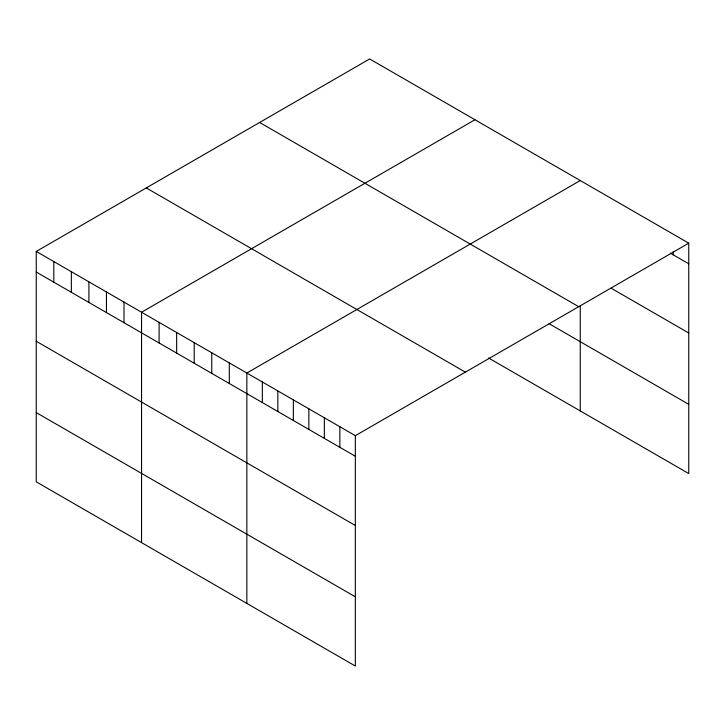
<?xml version="1.0" encoding="UTF-8"?>
<svg xmlns="http://www.w3.org/2000/svg" width="725" height="725" viewBox="0 0 725 725"><rect width="100%" height="100%" fill="white"/><g stroke="black" fill="none" stroke-linecap="round" stroke-linejoin="round"><path stroke-width="1.09" d="M36.25 251.439L355.341 435.671L355.341 666.048L36.25 481.826L36.25 251.439L369.659 58.952L688.75 243.174L688.75 473.561L488.605 358.005M474.957 119.743L141.547 312.239L141.547 542.617M580.254 180.543L246.853 373.031L246.853 603.408M355.341 435.671L688.75 243.174M670.344 253.152L688.75 263.773M611.257 288.26L688.75 333.002M259.632 122.471L578.722 306.702M549.061 323.676L688.75 404.333M146.278 187.92L465.368 372.142M36.25 272.038L355.341 456.27M36.25 341.267L355.341 525.498M36.25 412.597L355.341 596.82M673.253 251.575L673.253 254.828M580.254 306.032L580.254 410.921M339.844 426.717L339.844 447.316M324.347 417.772L324.347 438.371M308.85 408.827L308.85 429.417M293.353 399.874L293.353 420.473M277.847 390.929L277.847 411.528M262.35 381.975L262.35 402.574M229.299 362.899L229.299 383.498M211.754 352.767L211.754 373.366M194.2 342.635L194.2 363.234M176.655 332.503L176.655 353.102M159.101 322.371L159.101 342.97M124.002 302.098L124.002 322.697M106.448 291.967L106.448 312.566M88.903 281.835L88.903 302.434M71.349 271.703L71.349 292.302M53.804 261.571L53.804 282.17"/></g></svg>
